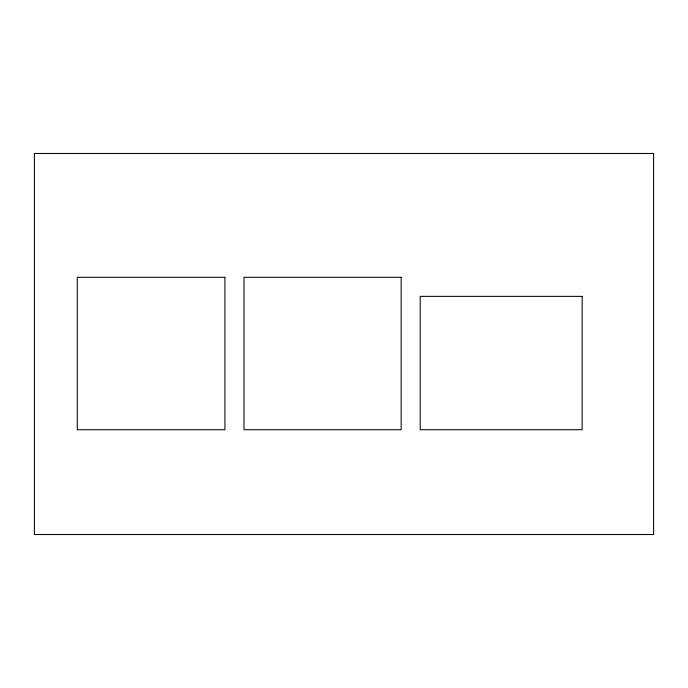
<?xml version="1.0" encoding="UTF-8"?>
<svg xmlns="http://www.w3.org/2000/svg" width="688" height="688" viewBox="0 0 688 688"><rect width="100%" height="100%" fill="white"/><g stroke="black" fill="none" stroke-linecap="round" stroke-linejoin="round"><path stroke-width="1.03" d="M653.6 153.476L34.4 153.476L34.4 534.524L653.6 534.524L653.6 153.476M224.924 277.316L77.271 277.316L77.271 429.733L224.924 429.733L224.924 277.316M401.156 277.316L243.973 277.316L243.973 429.733L401.156 429.733L401.156 277.316M582.151 296.373L420.213 296.373L420.213 429.733L582.151 429.733L582.151 296.373"/></g></svg>
